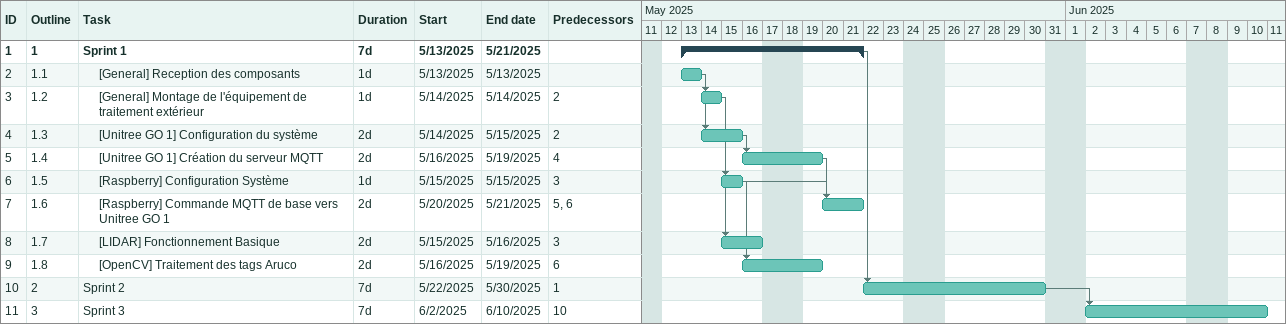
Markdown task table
| ID | WBS | Task | Duration | Start | Finish | Predecessors |
|---|---|---|---|---|---|---|
| 1 | 1 | **Sprint 1** | 7d | 2025-05-13 | 2025-05-21 |  |
| 2 | 1.1 | [General] Reception des composants | 1d | 2025-05-13 | 2025-05-13 |  |
| 3 | 1.2 | [General] Montage de l'équipement de traitement extérieur | 1d | 2025-05-14 | 2025-05-14 | 2 |
| 4 | 1.3 | [Unitree GO 1] Configuration du système | 2d | 2025-05-14 | 2025-05-15 | 2 |
| 5 | 1.4 | [Unitree GO 1] Création du serveur MQTT | 2d | 2025-05-16 | 2025-05-19 | 4 |
| 6 | 1.5 | [Raspberry] Configuration Système | 1d | 2025-05-15 | 2025-05-15 | 3 |
| 7 | 1.6 | [Raspberry] Commande MQTT de base vers Unitree GO 1 | 2d | 2025-05-20 | 2025-05-21 | 5, 6 |
| 8 | 1.7 | [LIDAR] Fonctionnement Basique | 2d | 2025-05-15 | 2025-05-16 | 3 |
| 9 | 1.8 | [OpenCV] Traitement des tags Aruco | 2d | 2025-05-16 | 2025-05-19 | 6 |
| 10 | 2 | Sprint 2 | 7d | 2025-05-22 | 2025-05-30 | 1 |
| 11 | 3 | Sprint 3 | 7d | 2025-06-02 | 2025-06-10 | 10 |
